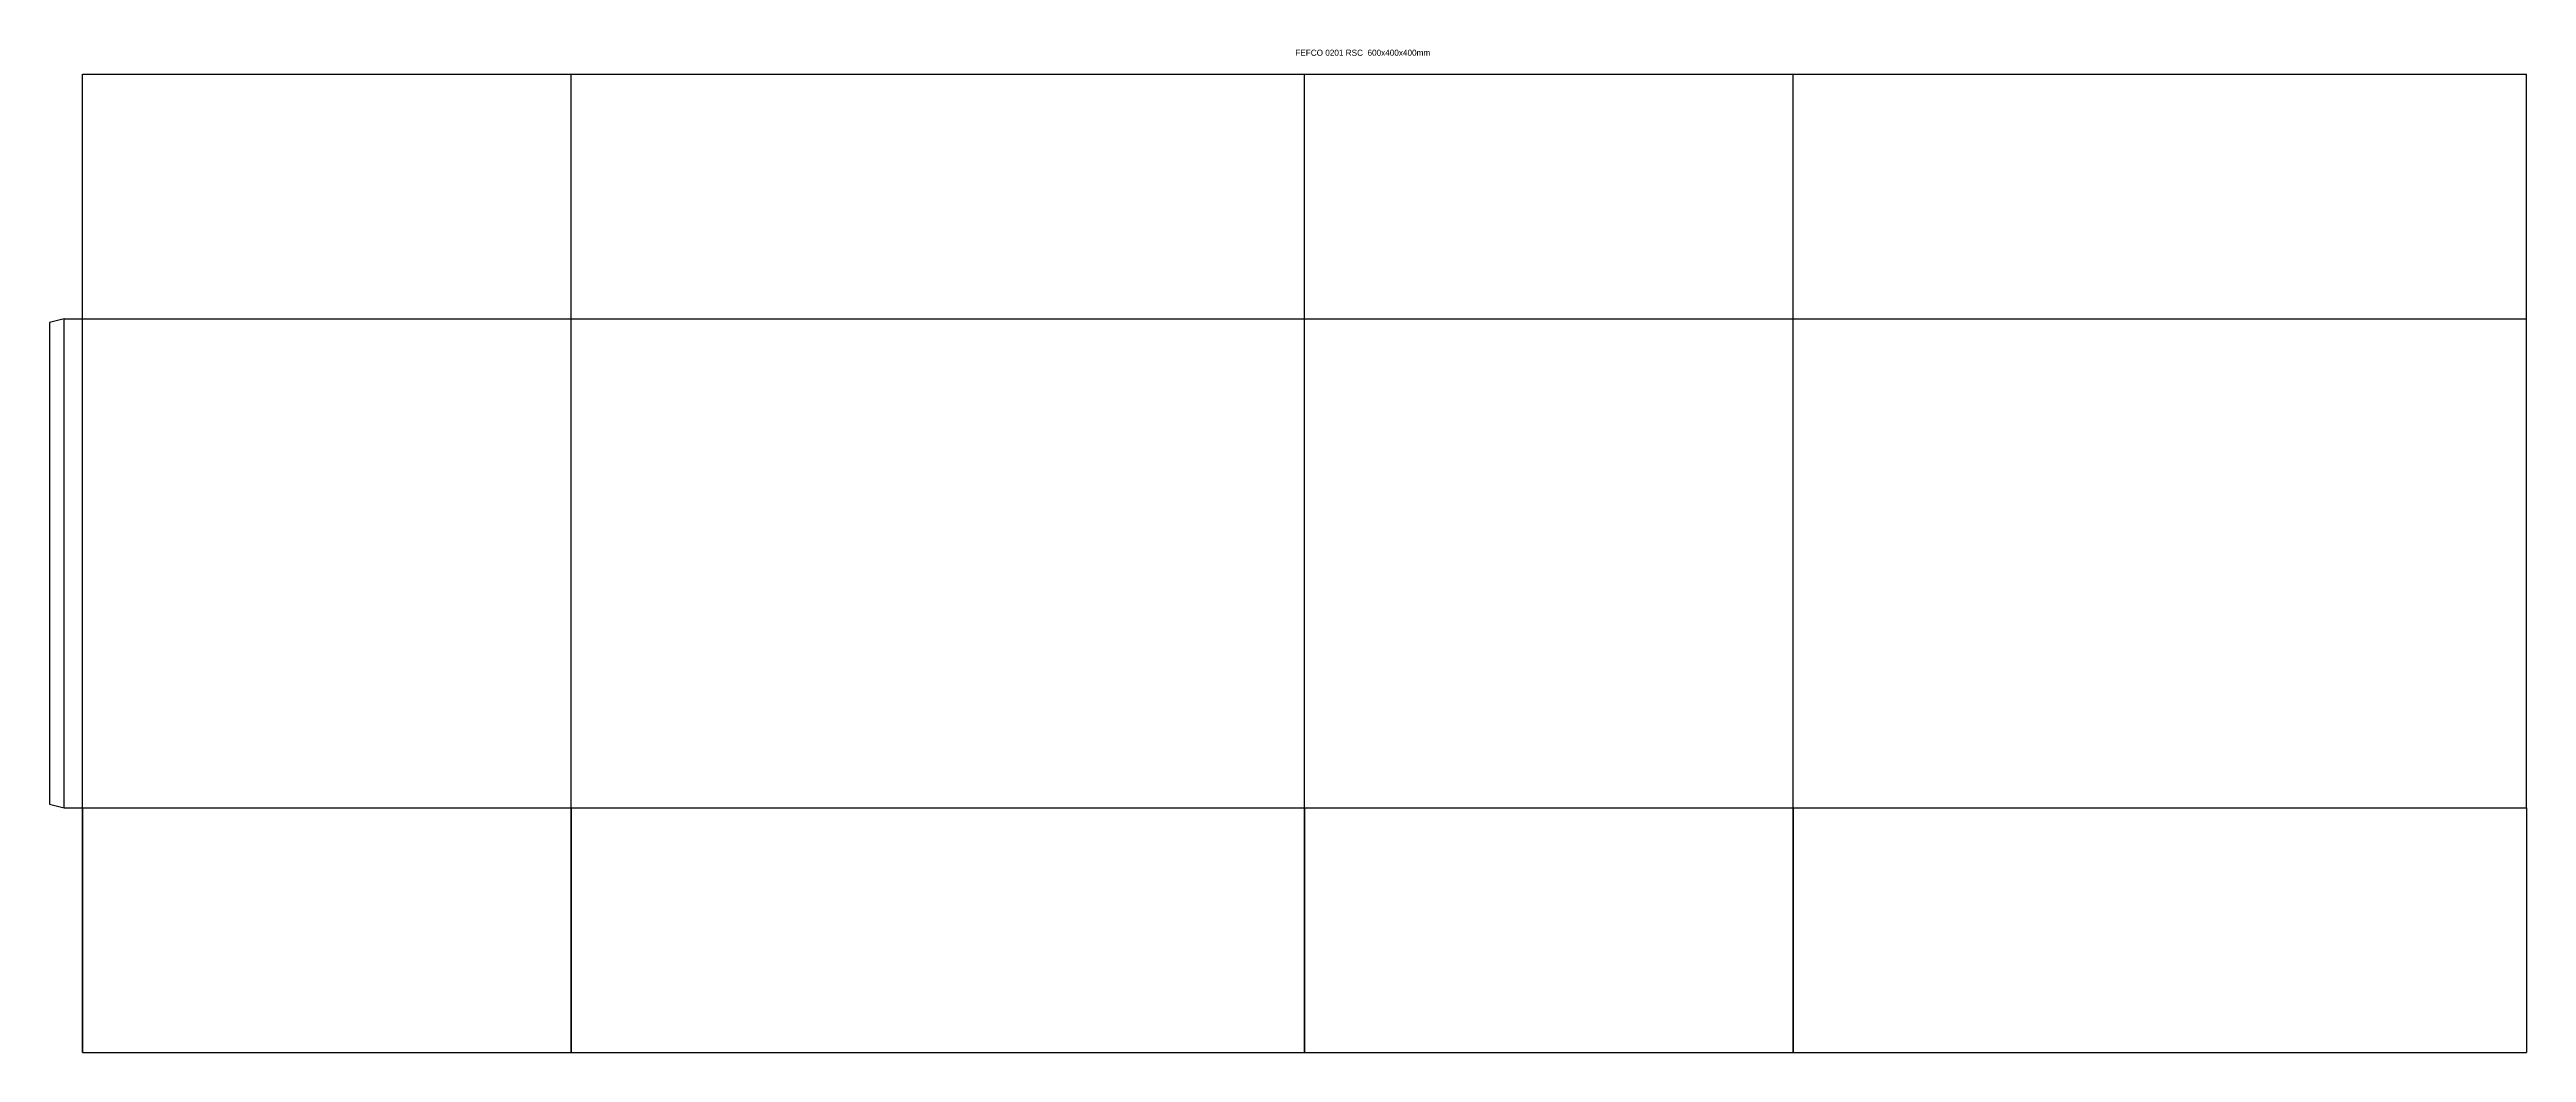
# Model space of a CAD drawing. Header units: metres. Extents: x -12 to 2015, y 0 to 820.
import ezdxf

# ---------------------------------------------------------------- set-up
doc = ezdxf.new("R2010")
doc.units = ezdxf.units.M
for name, color, linetype in [('CREASE', 5, 'Continuous'), ('CUT', 1, 'Continuous'), ('DIMENSION', 3, 'Continuous')]:
    doc.layers.add(name, color=color, linetype=linetype)

msp = doc.modelspace()

# ---------------------------------------------------------------- linework, layer by layer
at = {"layer": 'CREASE'}
for p, q in [((15, 0), (15, 800)), ((415, 0), (415, 800)), ((1015, 0), (1015, 800)), ((1415, 0), (1415, 800))]:
    msp.add_line(p, q, dxfattribs=at)
at = {"layer": 'CUT'}
for p, q in [((15, 600), (15, 800)), ((15, 800), (415, 800)), ((415, 600), (415, 800)), ((415, 600), (415, 800)), ((415, 800), (1015, 800)), ((1015, 600), (1015, 800)), ((1015, 600), (1015, 800)), ((1015, 800), (1415, 800)), ((1415, 600), (1415, 800)), ((1415, 600), (1415, 800)), ((1415, 800), (2015, 800)), ((2015, 600), (2015, 800)), ((0, 600), (-12, 597)), ((-12, 597), (-12, 203)), ((0, 600), (2015, 600)), ((0, 200), (0, 600)), ((0, 200), (0, 600)), ((2015, 200), (2015, 600)), ((-12, 203), (0, 200)), ((0, 200), (2015, 200)), ((15, 200), (15, 0)), ((415, 200), (415, 0)), ((415, 200), (415, 0)), ((1015, 200), (1015, 0)), ((1015, 200), (1015, 0)), ((1415, 200), (1415, 0)), ((1415, 200), (1415, 0)), ((2015, 200), (2015, 0)), ((15, 0), (415, 0)), ((415, 0), (1015, 0)), ((1015, 0), (1415, 0)), ((1415, 0), (2015, 0))]:
    msp.add_line(p, q, dxfattribs=at)

# ---------------------------------------------------------------- texts
at = {"layer": 'DIMENSION'}
msp.add_text('FEFCO 0201 RSC  600x400x400mm', height=5, dxfattribs=at).set_placement((1007.5, 815))

doc.saveas('drawing.dxf')
